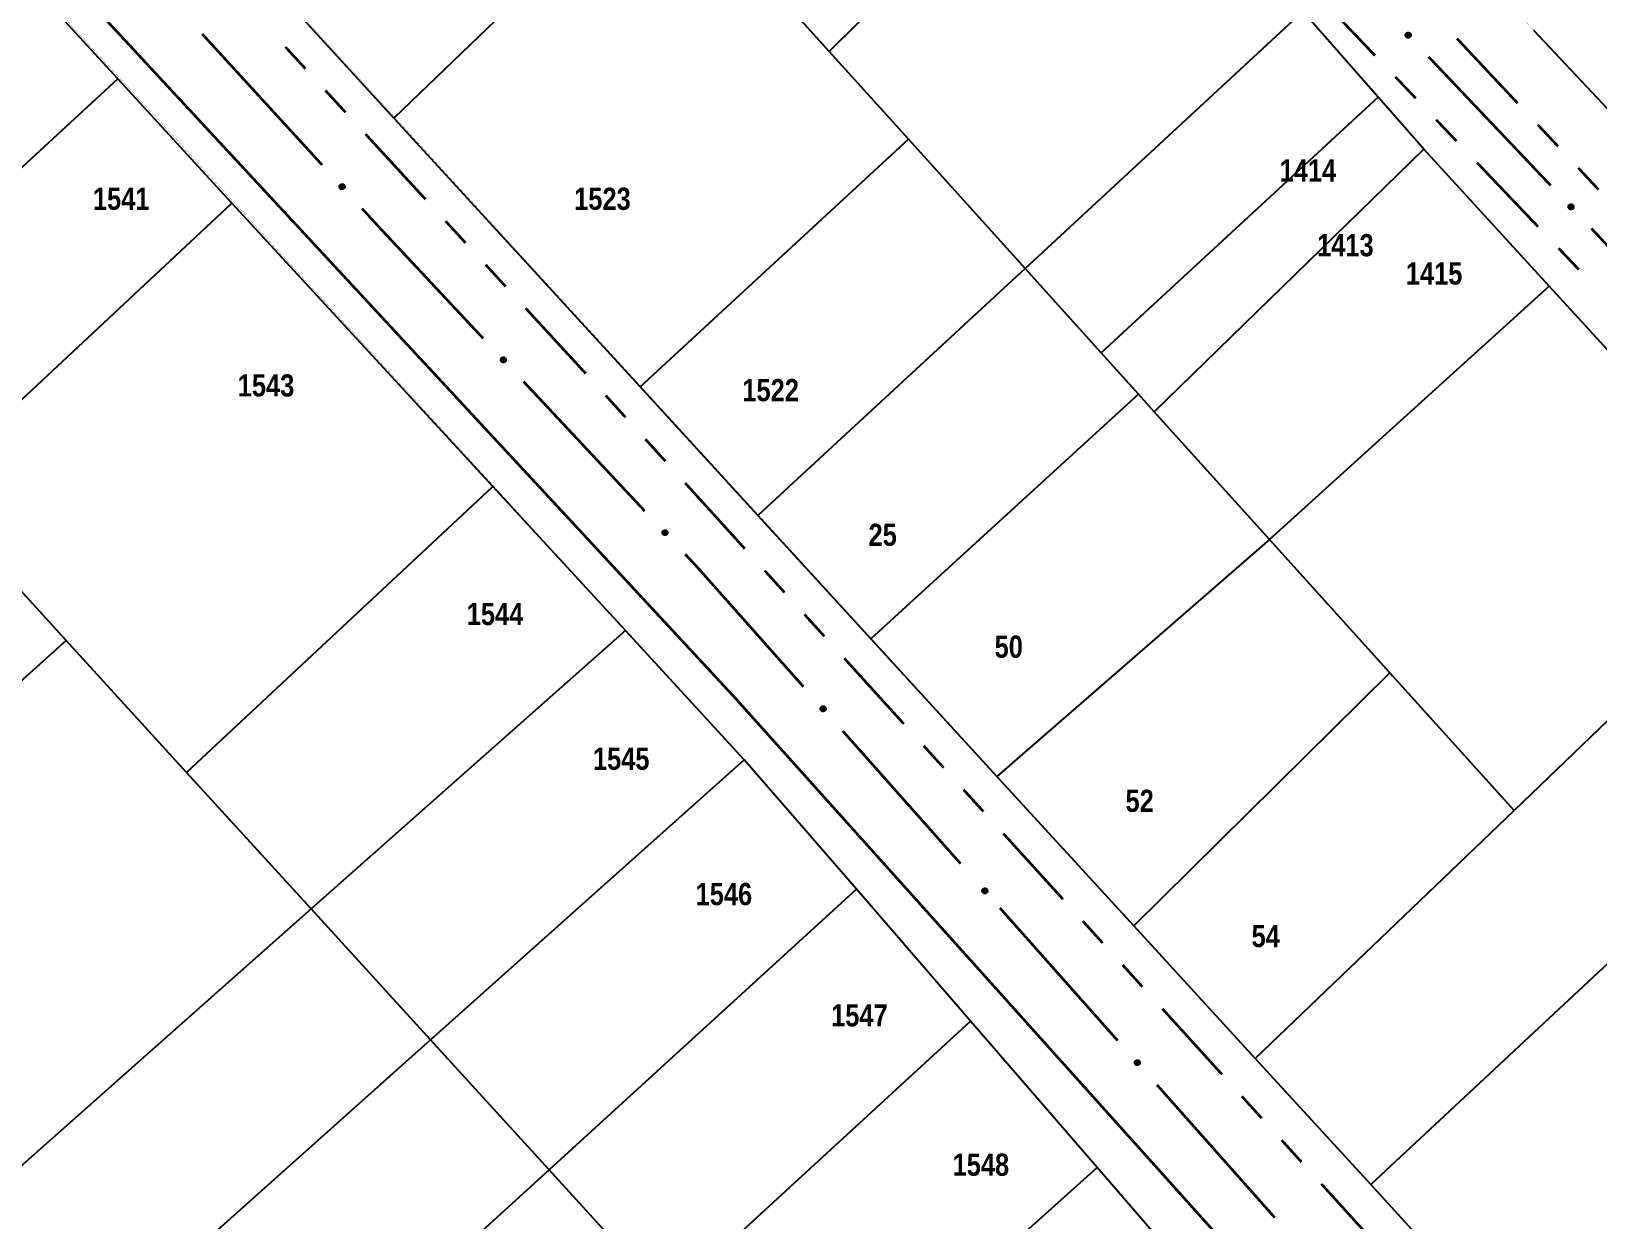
# Model space of a CAD drawing. Extents: x 201549 to 203722, y 4857623 to 4859778.
# Drawn here: x 203141.5 to 203247.3, y 4858738.3 to 4858818.6 of the extents above; entities that cross this region are included whole.
import ezdxf
from ezdxf.enums import TextEntityAlignment as Align

# ---------------------------------------------------------------- set-up
doc = ezdxf.new("R2010")
doc.units = 0
doc.header["$LTSCALE"] = 1.5
doc.header["$MEASUREMENT"] = 0
for name, color, linetype in [('CD-MALHA-LOTES', 40, 'CONTINUOUS'), ('RU-QUADRAS', 6, 'CONTINUOUS'), ('SV-EIXO-RUA-N-PAV', 6, 'CONTINUOUS'), ('SV-RUA-NAO-PAV-S-GUIA-C-GUIA', 7, 'CONTINUOUS'), ('Th_NmrPort', 1, 'CONTINUOUS')]:
    doc.layers.add(name, color=color, linetype=linetype)
doc.styles.get("Standard").update_dxf_attribs({"font": 'swisscbo.ttf'})

msp = doc.modelspace()

# ---------------------------------------------------------------- linework, layer by layer
at = {"layer": 'CD-MALHA-LOTES', "linetype": 'Continuous'}
for p, q in [((203213.44, 4858835.15), (203195.39, 4858817.26)), ((203147.3, 4858815.41), (203130.25, 4858833.97)), ((203183.88, 4858830.01), (203165.97, 4858812.74)), ((203195.39, 4858817.26), (203183.88, 4858830.01)), ((203165.97, 4858812.74), (203156.85, 4858822.73)), ((203208.63, 4858802.59), (203227.41, 4858819.97)), ((203232.49, 4858814.17), (203227.41, 4858819.97)), ((203243, 4858818.71), (203249.08, 4858812.24)), ((203195.39, 4858817.26), (203200.75, 4858811.32)), ((203147.3, 4858815.41), (203126.58, 4858796.3)), ((203155.02, 4858807.01), (203147.3, 4858815.41)), ((203232.49, 4858814.17), (203213.77, 4858796.88)), ((203235.59, 4858810.65), (203232.49, 4858814.17)), ((203165.97, 4858812.74), (203182.61, 4858794.57)), ((203182.61, 4858794.57), (203200.75, 4858811.32)), ((203200.75, 4858811.32), (203208.63, 4858802.59)), ((203217.36, 4858792.9), (203235.59, 4858810.65)), ((203244.06, 4858801.38), (203235.59, 4858810.65)), ((203134.4, 4858787.74), (203155.02, 4858807.01)), ((203172.65, 4858787.84), (203155.02, 4858807.01)), ((203208.63, 4858802.59), (203190.57, 4858785.88)), ((203213.77, 4858796.88), (203208.63, 4858802.59)), ((203225.16, 4858784.26), (203244.06, 4858801.38)), ((203260.22, 4858783.73), (203244.06, 4858801.38)), ((203216.3, 4858794.08), (203213.77, 4858796.88)), ((203182.61, 4858794.57), (203190.57, 4858785.88)), ((203216.3, 4858794.08), (203198.2, 4858777.54)), ((203217.36, 4858792.9), (203216.3, 4858794.08)), ((203225.16, 4858784.26), (203217.36, 4858792.9)), ((203151.94, 4858768.5), (203172.65, 4858787.84)), ((203181.61, 4858778.1), (203172.65, 4858787.84)), ((203143.81, 4858777.42), (203135.73, 4858786.27)), ((203190.57, 4858785.88), (203198.2, 4858777.54)), ((203225.16, 4858784.26), (203206.73, 4858768.23)), ((203233.28, 4858775.25), (203225.16, 4858784.26)), ((203260.22, 4858783.73), (203241.68, 4858765.94)), ((203181.61, 4858778.1), (203160.37, 4858759.27)), ((203189.65, 4858769.36), (203181.61, 4858778.1)), ((203143.81, 4858777.42), (203115.44, 4858751.95)), ((203151.94, 4858768.5), (203143.81, 4858777.42)), ((203198.2, 4858777.54), (203206.73, 4858768.23)), ((203215.98, 4858758.12), (203233.28, 4858775.25)), ((203231.99, 4858740.64), (203268.49, 4858774.69)), ((203241.68, 4858765.94), (203233.28, 4858775.25)), ((203168.44, 4858750.42), (203189.65, 4858769.36)), ((203197.23, 4858760.6), (203189.65, 4858769.36)), ((203160.37, 4858759.27), (203151.94, 4858768.5)), ((203206.73, 4858768.23), (203215.98, 4858758.12)), ((203224.19, 4858749.16), (203241.68, 4858765.94)), ((203197.23, 4858760.6), (203176.45, 4858741.64)), ((203204.94, 4858751.69), (203197.23, 4858760.6)), ((203160.37, 4858759.27), (203131.63, 4858733.8)), ((203168.44, 4858750.42), (203160.37, 4858759.27)), ((203215.98, 4858758.12), (203224.19, 4858749.16)), ((203184.45, 4858732.86), (203204.94, 4858751.69)), ((203213.51, 4858741.78), (203204.94, 4858751.69)), ((203168.44, 4858750.42), (203139.7, 4858724.75)), ((203176.45, 4858741.64), (203168.44, 4858750.42)), ((203224.19, 4858749.16), (203231.99, 4858740.64)), ((203176.45, 4858741.64), (203147.89, 4858715.58)), ((203182.46, 4858735.05), (203176.45, 4858741.64)), ((203192.98, 4858723.44), (203213.51, 4858741.78)), ((203219.11, 4858735.31), (203213.51, 4858741.78)), ((203231.99, 4858740.64), (203252.34, 4858718.42))]:
    msp.add_line(p, q, dxfattribs=at)
at = {"layer": 'RU-QUADRAS', "linetype": 'Continuous'}
for points in [[(203054.3, 4859060.91, 0.01, 0.01, 0), (203065.69, 4859063.18, 0.01, 0.01, 0), (203097.92, 4859031.43, 0.01, 0.01, 0), (203192.02, 4858936.74, 0.01, 0.01, 0), (203329.84, 4858788.31, 0.01, 0.01, 0), (203298.17, 4858759.96, 0.01, 0.01, 0), (203232.86, 4858829.51, 0.01, 0.01, 0), (203213.4, 4858851.27, 0.01, 0.01, 0), (203134.6, 4858937.78, 0.01, 0.01, 0), (203080.63, 4858993.89, 0.01, 0.01, 0), (203063.81, 4859013.34, 0.01, 0.01, -0.0176124593), (203055.23, 4859045.78, 0.01, 0.01, 0)], [(203071.88, 4858984.77, 0.01, 0.01, 0), (203076.85, 4858985.92, 0.01, 0.01, 0), (203092.3, 4858966.62, 0.01, 0.01, 0), (203125.32, 4858931.89, 0.01, 0.01, 0), (203167.64, 4858884.89, 0.01, 0.01, 0), (203227.41, 4858819.97, 0.01, 0.01, 0), (203235.59, 4858810.65, 0.01, 0.01, 0), (203289.02, 4858752.26, 0.01, 0.01, 0), (203252.34, 4858718.42, 0.01, 0.01, 0), (203104.82, 4858879.74, 0.01, 0.01, 0), (203108.21, 4858882.78, 0.01, 0.01, 0), (203081.43, 4858909.54, 0.01, 0.01, 0.0171359964)], [(203033.12, 4858841.95, 0.01, 0.01, 0), (203038.28, 4858846.76, 0.01, 0.01, 0), (203039.57, 4858845.04, 0.01, 0.01, 0), (203070.39, 4858898.41, 0.01, 0.01, -0.0036972028), (203189.65, 4858769.36, 0.01, 0.01, 0), (203242.32, 4858708.48, 0.01, 0.01, 0), (203194.88, 4858664.31, 0.01, 0.01, -0.0066842557), (203115.44, 4858751.95, 0.01, 0.01, 0)]]:
    msp.add_lwpolyline(points, format="xyseb", close=True, dxfattribs=at)
at = {"layer": 'SV-EIXO-RUA-N-PAV', "const_width": 0.18}
for points in [[(203153.008124, 4858818.438596), (203161.110455, 4858809.586916)], [(203235.900072, 4858816.902971), (203244.157986, 4858808.196257)], [(203163.811232, 4858806.636356), (203164.486426, 4858805.898716)], [(203164.486426, 4858805.898716), (203165.050231, 4858805.282767)], [(203165.050231, 4858805.282767), (203171.994505, 4858797.859578)], [(203246.909646, 4858805.293101), (203253.040722, 4858798.704481)], [(203174.727134, 4858794.938492), (203182.925019, 4858786.175235)], [(203185.657648, 4858783.25415), (203186.340805, 4858782.523878)], [(203186.340805, 4858782.523878), (203186.463202, 4858782.393039)], [(203186.463202, 4858782.393039), (203193.646529, 4858774.300432)], [(203196.301897, 4858771.30894), (203204.268002, 4858762.334467)], [(203206.923154, 4858759.342784), (203214.887562, 4858750.366805)], [(203217.542365, 4858747.374812), (203225.506773, 4858738.398833)]]:
    msp.add_lwpolyline(points, dxfattribs=at)
at = {"layer": 'SV-EIXO-RUA-N-PAV'}
for points in [[(203234.504748, 4858818.534091), (203234.553653, 4858818.533491), (203234.595561, 4858818.522974), (203234.62799, 4858818.504142), (203234.652308, 4858818.480029), (203234.674408, 4858818.452558), (203234.690578, 4858818.419945), (203234.700507, 4858818.379774), (203234.700249, 4858818.330712), (203234.686655, 4858818.288488), (203234.669893, 4858818.255707), (203234.646209, 4858818.228903), (203234.619163, 4858818.207881), (203234.584731, 4858818.192205), (203234.543923, 4858818.18254), (203234.494595, 4858818.183993), (203234.45358, 4858818.194585), (203234.422691, 4858818.213624), (203234.395894, 4858818.237605), (203234.373669, 4858818.265921), (203234.35798, 4858818.298025), (203234.348323, 4858818.33913), (203234.350403, 4858818.387798), (203234.3605, 4858818.428826), (203234.3791, 4858818.459974), (203234.403303, 4858818.485824), (203234.430587, 4858818.508325), (203234.462693, 4858818.525945), (203234.504748, 4858818.534091)], [(203162.445031, 4858808.291947), (203162.493917, 4858808.290479), (203162.535633, 4858808.279222), (203162.567723, 4858808.259818), (203162.591609, 4858808.235278), (203162.613219, 4858808.20742), (203162.628808, 4858808.174526), (203162.638025, 4858808.134184), (203162.636897, 4858808.085134), (203162.622556, 4858808.043159), (203162.605217, 4858808.01068), (203162.581061, 4858807.984299), (203162.553647, 4858807.96376), (203162.518943, 4858807.948696), (203162.47797, 4858807.939756), (203162.428675, 4858807.942083), (203162.387854, 4858807.9534), (203162.357308, 4858807.972983), (203162.33094, 4858807.997435), (203162.30922, 4858808.026141), (203162.294102, 4858808.058518), (203162.285175, 4858808.099788), (203162.288117, 4858808.148411), (203162.298939, 4858808.189254), (203162.318088, 4858808.220068), (203162.342746, 4858808.245485), (203162.370424, 4858808.267498), (203162.402837, 4858808.284546), (203162.445031, 4858808.291947)], [(203245.5153, 4858806.92514), (203245.564205, 4858806.924539), (203245.606113, 4858806.914023), (203245.638542, 4858806.895191), (203245.66286, 4858806.871078), (203245.684959, 4858806.843607), (203245.70113, 4858806.810994), (203245.711059, 4858806.770823), (203245.710801, 4858806.72176), (203245.697206, 4858806.679537), (203245.680445, 4858806.646756), (203245.656761, 4858806.619951), (203245.629714, 4858806.59893), (203245.595283, 4858806.583253), (203245.554475, 4858806.573588), (203245.505147, 4858806.575042), (203245.464132, 4858806.585634), (203245.433243, 4858806.604672), (203245.406446, 4858806.628653), (203245.38422, 4858806.656969), (203245.368532, 4858806.689074), (203245.358875, 4858806.730179), (203245.360954, 4858806.778847), (203245.371051, 4858806.819875), (203245.389651, 4858806.851023), (203245.413855, 4858806.876873), (203245.441138, 4858806.899374), (203245.473244, 4858806.916993), (203245.5153, 4858806.92514)], [(203173.343052, 4858796.579163), (203173.391951, 4858796.578227), (203173.433786, 4858796.567422), (203173.466085, 4858796.548368), (203173.490236, 4858796.524088), (203173.512147, 4858796.496466), (203173.528093, 4858796.463743), (203173.537746, 4858796.423504), (203173.537151, 4858796.374445), (203173.523266, 4858796.332316), (203173.50628, 4858796.299651), (203173.482412, 4858796.27301), (203173.455222, 4858796.252175), (203173.420683, 4858796.236735), (203173.37981, 4858796.227351), (203173.330493, 4858796.229143), (203173.289552, 4858796.240017), (203173.258794, 4858796.259267), (203173.232163, 4858796.283432), (203173.210132, 4858796.3119), (203173.194665, 4858796.344111), (203173.18529, 4858796.385282), (203173.187704, 4858796.433934), (203173.198083, 4858796.474892), (203173.216897, 4858796.505911), (203173.241277, 4858796.531594), (203173.268715, 4858796.553907), (203173.300941, 4858796.571306), (203173.343052, 4858796.579163)], [(203184.273566, 4858784.894821), (203184.322465, 4858784.893884), (203184.3643, 4858784.88308), (203184.396599, 4858784.864025), (203184.42075, 4858784.839746), (203184.442661, 4858784.812123), (203184.458607, 4858784.7794), (203184.46826, 4858784.739162), (203184.467665, 4858784.690102), (203184.45378, 4858784.647973), (203184.436794, 4858784.615308), (203184.412926, 4858784.588667), (203184.385736, 4858784.567832), (203184.351197, 4858784.552393), (203184.310324, 4858784.543008), (203184.261007, 4858784.544801), (203184.220066, 4858784.555674), (203184.189308, 4858784.574924), (203184.162677, 4858784.599089), (203184.140646, 4858784.627557), (203184.125179, 4858784.659769), (203184.115804, 4858784.700939), (203184.118218, 4858784.749591), (203184.128597, 4858784.790549), (203184.147411, 4858784.821569), (203184.171791, 4858784.847252), (203184.199229, 4858784.869564), (203184.231455, 4858784.886963), (203184.273566, 4858784.894821)], [(203194.961158, 4858772.985217), (203195.010016, 4858772.983003), (203195.051555, 4858772.971109), (203195.083345, 4858772.951217), (203195.106853, 4858772.926315), (203195.128034, 4858772.898129), (203195.14312, 4858772.865001), (203195.151718, 4858772.824524), (203195.149841, 4858772.775497), (203195.134861, 4858772.733745), (203195.117026, 4858772.701535), (203195.092471, 4858772.675527), (203195.064745, 4858772.655409), (203195.029815, 4858772.640877), (203194.98871, 4858772.632564), (203194.939457, 4858772.635644), (203194.898814, 4858772.647584), (203194.868571, 4858772.667632), (203194.84258, 4858772.692484), (203194.8213, 4858772.721518), (203194.80668, 4858772.754123), (203194.798384, 4858772.795524), (203194.802069, 4858772.844097), (203194.813514, 4858772.884769), (203194.833132, 4858772.915286), (203194.858175, 4858772.940324), (203194.886186, 4858772.961912), (203194.918856, 4858772.978462), (203194.961158, 4858772.985217)], [(203205.894144, 4858760.66835), (203205.943002, 4858760.666126), (203205.984538, 4858760.654225), (203206.016324, 4858760.634327), (203206.039828, 4858760.60942), (203206.061004, 4858760.581231), (203206.076083, 4858760.548099), (203206.084674, 4858760.50762), (203206.082787, 4858760.458594), (203206.067799, 4858760.416845), (203206.049959, 4858760.384638), (203206.025398, 4858760.358635), (203205.997669, 4858760.338522), (203205.962736, 4858760.323997), (203205.92163, 4858760.315692), (203205.872377, 4858760.318781), (203205.831736, 4858760.330729), (203205.801496, 4858760.350782), (203205.77551, 4858760.375639), (203205.754236, 4858760.404677), (203205.739622, 4858760.437285), (203205.731334, 4858760.478688), (203205.735028, 4858760.527259), (203205.746481, 4858760.56793), (203205.766104, 4858760.598443), (203205.791152, 4858760.623476), (203205.819168, 4858760.645059), (203205.851841, 4858760.661603), (203205.894144, 4858760.66835)], [(203216.201943, 4858749.051342), (203216.250801, 4858749.049118), (203216.292337, 4858749.037217), (203216.324123, 4858749.017319), (203216.347627, 4858748.992412), (203216.368803, 4858748.964223), (203216.383882, 4858748.931092), (203216.392473, 4858748.890613), (203216.390586, 4858748.841586), (203216.375598, 4858748.799837), (203216.357758, 4858748.76763), (203216.333197, 4858748.741627), (203216.305468, 4858748.721514), (203216.270535, 4858748.706989), (203216.229429, 4858748.698684), (203216.180176, 4858748.701773), (203216.139535, 4858748.713721), (203216.109295, 4858748.733774), (203216.083309, 4858748.758631), (203216.062036, 4858748.787669), (203216.047421, 4858748.820277), (203216.039133, 4858748.86168), (203216.042827, 4858748.910251), (203216.05428, 4858748.950922), (203216.073904, 4858748.981435), (203216.098951, 4858749.006468), (203216.126967, 4858749.028051), (203216.15964, 4858749.044595), (203216.201943, 4858749.051342)]]:
    msp.add_lwpolyline(points, close=True, dxfattribs=at)
for points in [[(203234.348323, 4858818.33913), (203234.543923, 4858818.18254)], [(203234.350403, 4858818.387798), (203234.584731, 4858818.192205)], [(203234.353115, 4858818.361731), (203234.561861, 4858818.189229)], [(203234.356218, 4858818.406048), (203234.597931, 4858818.202753)], [(203234.35798, 4858818.298025), (203234.494595, 4858818.183993)], [(203234.358667, 4858818.31622), (203234.513583, 4858818.188576)], [(203234.3605, 4858818.428826), (203234.619163, 4858818.207881)], [(203234.369272, 4858818.279262), (203234.469317, 4858818.193608)], [(203234.37163, 4858818.441353), (203234.630245, 4858818.220237)], [(203234.373669, 4858818.265921), (203234.45358, 4858818.194585)], [(203234.3791, 4858818.459974), (203234.646209, 4858818.228903)], [(203234.392676, 4858818.470717), (203234.654945, 4858818.241783)], [(203234.403303, 4858818.485824), (203234.669893, 4858818.255707)], [(203234.420346, 4858818.49508), (203234.676144, 4858818.276934)], [(203234.430587, 4858818.508325), (203234.686655, 4858818.288488)], [(203234.449792, 4858818.513606), (203234.690617, 4858818.313229)], [(203234.462693, 4858818.525945), (203234.700249, 4858818.330712)], [(203234.482994, 4858818.52817), (203234.696588, 4858818.356505)], [(203234.504748, 4858818.534091), (203234.700507, 4858818.379774)], [(203234.531374, 4858818.532682), (203234.690148, 4858818.404936)], [(203234.553653, 4858818.533491), (203234.690578, 4858818.419945)], [(203234.577569, 4858818.527599), (203234.675685, 4858818.441996)], [(203234.595561, 4858818.522974), (203234.674408, 4858818.452558)], [(203162.285175, 4858808.099788), (203162.47797, 4858807.939756)], [(203162.288117, 4858808.148411), (203162.518943, 4858807.948696)], [(203162.290367, 4858808.1223), (203162.496023, 4858807.946126)], [(203162.294102, 4858808.058518), (203162.428675, 4858807.942083)], [(203162.294255, 4858808.166556), (203162.532327, 4858807.959009)], [(203162.295112, 4858808.076698), (203162.447742, 4858807.946329)], [(203162.298939, 4858808.189254), (203162.553647, 4858807.96376)], [(203162.30506, 4858808.039558), (203162.403572, 4858807.952144)], [(203162.30922, 4858808.026141), (203162.387854, 4858807.9534)], [(203162.31029, 4858808.201582), (203162.564946, 4858807.975917)], [(203162.318088, 4858808.220068), (203162.581061, 4858807.984299)], [(203162.331853, 4858808.230569), (203162.590024, 4858807.997022)], [(203162.342746, 4858808.245485), (203162.605217, 4858808.01068)], [(203162.35995, 4858808.254438), (203162.611843, 4858808.031793)], [(203162.370424, 4858808.267498), (203162.622556, 4858808.043159)], [(203162.38972, 4858808.272438), (203162.626957, 4858808.067825)], [(203162.402837, 4858808.284546), (203162.636897, 4858808.085134)], [(203162.423175, 4858808.286412), (203162.633694, 4858808.110989)], [(203162.445031, 4858808.291947), (203162.638025, 4858808.134184)], [(203162.471627, 4858808.290065), (203162.628112, 4858808.159526)], [(203162.493917, 4858808.290479), (203162.628808, 4858808.174526)], [(203162.517725, 4858808.284165), (203162.614309, 4858808.196837)], [(203162.535633, 4858808.279222), (203162.613219, 4858808.20742)], [(203245.358875, 4858806.730179), (203245.554475, 4858806.573588)], [(203245.360954, 4858806.778847), (203245.595283, 4858806.583253)], [(203245.363667, 4858806.75278), (203245.572413, 4858806.580278)], [(203245.36677, 4858806.797097), (203245.608483, 4858806.593801)], [(203245.368532, 4858806.689074), (203245.505147, 4858806.575042)], [(203245.369219, 4858806.707268), (203245.524135, 4858806.579624)], [(203245.371051, 4858806.819875), (203245.629714, 4858806.59893)], [(203245.379824, 4858806.67031), (203245.479869, 4858806.584656)], [(203245.382182, 4858806.832402), (203245.640797, 4858806.611285)], [(203245.38422, 4858806.656969), (203245.464132, 4858806.585634)], [(203245.389651, 4858806.851023), (203245.656761, 4858806.619951)], [(203245.403228, 4858806.861766), (203245.665497, 4858806.632831)], [(203245.413855, 4858806.876873), (203245.680445, 4858806.646756)], [(203245.430898, 4858806.886129), (203245.686696, 4858806.667983)], [(203245.441138, 4858806.899374), (203245.697206, 4858806.679537)], [(203245.460344, 4858806.904654), (203245.701169, 4858806.704278)], [(203245.473244, 4858806.916993), (203245.710801, 4858806.72176)], [(203245.493546, 4858806.919219), (203245.70714, 4858806.747554)], [(203245.5153, 4858806.92514), (203245.711059, 4858806.770823)], [(203245.541925, 4858806.92373), (203245.7007, 4858806.795984)], [(203245.564205, 4858806.924539), (203245.70113, 4858806.810994)], [(203245.58812, 4858806.918647), (203245.686237, 4858806.833045)], [(203245.606113, 4858806.914023), (203245.684959, 4858806.843607)], [(203173.18529, 4858796.385282), (203173.37981, 4858796.227351)], [(203173.187704, 4858796.433934), (203173.420683, 4858796.236735)], [(203173.190238, 4858796.407849), (203173.397793, 4858796.233917)], [(203173.193645, 4858796.452144), (203173.433955, 4858796.247192)], [(203173.194665, 4858796.344111), (203173.330493, 4858796.229143)], [(203173.195477, 4858796.362301), (203173.349512, 4858796.233595)], [(203173.198083, 4858796.474892), (203173.455222, 4858796.252175)], [(203173.205828, 4858796.32527), (203173.305282, 4858796.238931)], [(203173.209299, 4858796.487342), (203173.466389, 4858796.264454)], [(203173.210132, 4858796.3119), (203173.289552, 4858796.240017)], [(203173.216897, 4858796.505911), (203173.482412, 4858796.27301)], [(203173.230546, 4858796.516561), (203173.491236, 4858796.28583)], [(203173.241277, 4858796.531594), (203173.50628, 4858796.299651)], [(203173.258383, 4858796.540733), (203173.512677, 4858796.320835)], [(203173.268715, 4858796.553907), (203173.523266, 4858796.332316)], [(203173.287956, 4858796.559056), (203173.527399, 4858796.357029)], [(203173.300941, 4858796.571306), (203173.537151, 4858796.374445)], [(203173.321258, 4858796.573392), (203173.533667, 4858796.400263)], [(203173.343052, 4858796.579163), (203173.537746, 4858796.423504)], [(203173.369667, 4858796.577571), (203173.527559, 4858796.448737)], [(203173.391951, 4858796.578227), (203173.528093, 4858796.463743)], [(203173.415826, 4858796.57217), (203173.513352, 4858796.485895)], [(203173.433786, 4858796.567422), (203173.512147, 4858796.496466)], [(203184.115804, 4858784.700939), (203184.310324, 4858784.543008)], [(203184.118218, 4858784.749591), (203184.351197, 4858784.552393)], [(203184.120752, 4858784.723506), (203184.328307, 4858784.549574)], [(203184.124159, 4858784.767801), (203184.364469, 4858784.562849)], [(203184.125179, 4858784.659769), (203184.261007, 4858784.544801)], [(203184.125991, 4858784.677958), (203184.280026, 4858784.549252)], [(203184.128597, 4858784.790549), (203184.385736, 4858784.567832)], [(203184.136342, 4858784.640928), (203184.235796, 4858784.554588)], [(203184.139813, 4858784.802999), (203184.396903, 4858784.580111)], [(203184.140646, 4858784.627557), (203184.220066, 4858784.555674)], [(203184.147411, 4858784.821569), (203184.412926, 4858784.588667)], [(203184.16106, 4858784.832218), (203184.42175, 4858784.601487)], [(203184.171791, 4858784.847252), (203184.436794, 4858784.615308)], [(203184.188897, 4858784.856391), (203184.443191, 4858784.636492)], [(203184.199229, 4858784.869564), (203184.45378, 4858784.647973)], [(203184.21847, 4858784.874713), (203184.457913, 4858784.672686)], [(203184.231455, 4858784.886963), (203184.467665, 4858784.690102)], [(203184.251772, 4858784.889049), (203184.464181, 4858784.71592)], [(203184.273566, 4858784.894821), (203184.46826, 4858784.739162)], [(203184.300181, 4858784.893228), (203184.458073, 4858784.764394)], [(203184.322465, 4858784.893884), (203184.458607, 4858784.7794)], [(203184.34634, 4858784.887828), (203184.443866, 4858784.801553)], [(203184.3643, 4858784.88308), (203184.442661, 4858784.812123)], [(203194.798384, 4858772.795524), (203194.98871, 4858772.632564)], [(203194.802069, 4858772.844097), (203195.029815, 4858772.640877)], [(203194.80392, 4858772.817954), (203195.006859, 4858772.638658)], [(203194.80668, 4858772.754123), (203194.939457, 4858772.635644)], [(203194.807967, 4858772.772284), (203194.958587, 4858772.639598)], [(203194.808483, 4858772.862145), (203195.043356, 4858772.650984)], [(203194.813514, 4858772.884769), (203195.064745, 4858772.655409)], [(203194.817346, 4858772.734996), (203194.914511, 4858772.646088)], [(203194.8213, 4858772.721518), (203194.898814, 4858772.647584)], [(203194.825052, 4858772.896922), (203195.07623, 4858772.667392)], [(203194.833132, 4858772.915286), (203195.092471, 4858772.675527)], [(203194.847055, 4858772.925576), (203195.101627, 4858772.688111)], [(203194.858175, 4858772.940324), (203195.117026, 4858772.701535)], [(203194.875514, 4858772.949013), (203195.123975, 4858772.722544)], [(203194.886186, 4858772.961912), (203195.134861, 4858772.733745)], [(203194.905556, 4858772.966556), (203195.139638, 4858772.758342)], [(203194.918856, 4858772.978462), (203195.149841, 4858772.775497)], [(203194.93922, 4858772.980017), (203195.147033, 4858772.801397)], [(203194.961158, 4858772.985217), (203195.151718, 4858772.824524)], [(203194.987722, 4858772.982929), (203195.142194, 4858772.850014)], [(203195.010016, 4858772.983003), (203195.14312, 4858772.865001)], [(203195.033725, 4858772.976325), (203195.128963, 4858772.887531)], [(203195.051555, 4858772.971109), (203195.128034, 4858772.898129)], [(203205.731334, 4858760.478688), (203205.92163, 4858760.315692)], [(203205.735028, 4858760.527259), (203205.962736, 4858760.323997)], [(203205.736874, 4858760.501117), (203205.93978, 4858760.321782)], [(203205.739622, 4858760.437285), (203205.872377, 4858760.318781)], [(203205.740913, 4858760.455446), (203205.891507, 4858760.322731)], [(203205.741446, 4858760.545306), (203205.976279, 4858760.334101)], [(203205.746481, 4858760.56793), (203205.997669, 4858760.338522)], [(203205.750285, 4858760.418156), (203205.847433, 4858760.329229)], [(203205.754236, 4858760.404677), (203205.831736, 4858760.330729)], [(203205.758021, 4858760.58008), (203206.009155, 4858760.350503)], [(203205.766104, 4858760.598443), (203206.025398, 4858760.358635)], [(203205.78003, 4858760.60873), (203206.034557, 4858760.371218)], [(203205.791152, 4858760.623476), (203206.049959, 4858760.384638)], [(203205.808493, 4858760.632161), (203206.056911, 4858760.405646)], [(203205.819168, 4858760.645059), (203206.067799, 4858760.416845)], [(203205.838538, 4858760.649699), (203206.072581, 4858760.441441)], [(203205.851841, 4858760.661603), (203206.082787, 4858760.458594)], [(203205.872205, 4858760.663154), (203206.079984, 4858760.484495)], [(203205.894144, 4858760.66835), (203206.084674, 4858760.50762)], [(203205.920708, 4858760.666057), (203206.075155, 4858760.533112)], [(203205.943002, 4858760.666126), (203206.076083, 4858760.548099)], [(203205.966709, 4858760.659444), (203206.06193, 4858760.570632)], [(203205.984538, 4858760.654225), (203206.061004, 4858760.581231)], [(203216.146337, 4858749.032691), (203216.38038, 4858748.824433)], [(203216.15964, 4858749.044595), (203216.390586, 4858748.841586)], [(203216.180004, 4858749.046146), (203216.387783, 4858748.867487)], [(203216.201943, 4858749.051342), (203216.392473, 4858748.890613)], [(203216.228507, 4858749.049049), (203216.382954, 4858748.916104)], [(203216.250801, 4858749.049118), (203216.383882, 4858748.931092)], [(203216.274508, 4858749.042436), (203216.369729, 4858748.953624)], [(203216.292337, 4858749.037217), (203216.368803, 4858748.964223)], [(203216.039133, 4858748.86168), (203216.229429, 4858748.698684)], [(203216.042827, 4858748.910251), (203216.270535, 4858748.706989)], [(203216.044673, 4858748.884109), (203216.247579, 4858748.704774)], [(203216.047421, 4858748.820277), (203216.180176, 4858748.701773)], [(203216.048712, 4858748.838438), (203216.199306, 4858748.705723)], [(203216.049245, 4858748.928299), (203216.284078, 4858748.717093)], [(203216.05428, 4858748.950922), (203216.305468, 4858748.721514)], [(203216.058084, 4858748.801149), (203216.155232, 4858748.712221)], [(203216.062036, 4858748.787669), (203216.139535, 4858748.713721)], [(203216.06582, 4858748.963072), (203216.316954, 4858748.733495)], [(203216.073904, 4858748.981435), (203216.333197, 4858748.741627)], [(203216.087829, 4858748.991722), (203216.342356, 4858748.75421)], [(203216.098951, 4858749.006468), (203216.357758, 4858748.76763)], [(203216.116292, 4858749.015154), (203216.36471, 4858748.788638)], [(203216.126967, 4858749.028051), (203216.375598, 4858748.799837)]]:
    msp.add_lwpolyline(points, dxfattribs=at)
at = {"layer": 'SV-RUA-NAO-PAV-S-GUIA-C-GUIA', "const_width": 0.18}
for points in [[(203027.309278, 4858836.474227), (203029.474227, 4858834.371134), (203033.43299, 4858830.412371), (203038.134021, 4858824.969072), (203066.092784, 4858794.041237), (203103.490943, 4858752.177429), (203136.030618, 4858716.181223), (203186.133798, 4858661.953641), (203191.536082, 4858656.721649), (203221.060371, 4858684.214174), (203247.453608, 4858708.43299), (203188.984159, 4858773.58793), (203131.085062, 4858836.021547), (203095.075048, 4858875.819231), (203066.463918, 4858903.773196)], [(203228.139201, 4858821.335033), (203232.27675, 4858816.989842)], [(203237.819303, 4858818.13626), (203241.921765, 4858813.757926)], [(203159.982108, 4858816.092449), (203158.628669, 4858817.564931)], [(203162.688984, 4858813.147483), (203161.335546, 4858814.619966)], [(203233.655934, 4858815.541445), (203235.035117, 4858814.093048)], [(203236.4143, 4858812.644651), (203237.793483, 4858811.196254)], [(203168.102737, 4858807.257553), (203164.042422, 4858811.675001)], [(203243.289252, 4858812.298482), (203244.656739, 4858810.839037)], [(203239.172666, 4858809.747858), (203243.310216, 4858805.402667)], [(203246.024227, 4858809.379593), (203247.391714, 4858807.920148)], [(203170.809613, 4858804.312587), (203169.456175, 4858805.78507)], [(203244.689399, 4858803.95427), (203246.068582, 4858802.505873)], [(203173.516489, 4858801.367622), (203172.163051, 4858802.840105)], [(203178.930242, 4858795.477692), (203174.869927, 4858799.895139)], [(203181.621886, 4858792.518816), (203180.278028, 4858794.000048)], [(203184.309602, 4858789.556354), (203182.965744, 4858791.037585)], [(203189.685033, 4858783.631429), (203185.653459, 4858788.075123)], [(203192.372749, 4858780.668966), (203191.028891, 4858782.150198)], [(203195.060464, 4858777.706504), (203193.716607, 4858779.187735)], [(203200.435896, 4858771.781579), (203196.404322, 4858776.225272)], [(203203.123612, 4858768.819116), (203201.779754, 4858770.300347)], [(203205.811327, 4858765.856654), (203204.46747, 4858767.337885)], [(203211.186759, 4858759.931729), (203207.155185, 4858764.375422)], [(203213.874475, 4858756.969266), (203212.530617, 4858758.450497)], [(203216.56219, 4858754.006804), (203215.218332, 4858755.488035)], [(203221.937622, 4858748.081879), (203217.906048, 4858752.525572)], [(203224.625338, 4858745.119416), (203223.28148, 4858746.600647)], [(203227.313053, 4858742.156954), (203225.969195, 4858743.638185)], [(203232.688485, 4858736.232029), (203228.656911, 4858740.675722)]]:
    msp.add_lwpolyline(points, dxfattribs=at)

# ---------------------------------------------------------------- texts
at = {"layer": 'Th_NmrPort', "color": 1}
for s, p in [('1414', (203225.838554, 4858809.207271)), ('1541', (203145.618554, 4858807.297271)), ('1523', (203178.148554, 4858807.297271)), ('1413', (203228.368554, 4858804.157271)), ('1415', (203234.368554, 4858802.247271)), ('1543', (203155.408554, 4858794.677271)), ('1522', (203189.518554, 4858794.357271)), ('25', (203198.048554, 4858784.577271)), ('1544', (203170.888554, 4858779.217271)), ('50', (203206.568554, 4858777.007271)), ('1545', (203179.418554, 4858769.427271)), ('52', (203215.418554, 4858766.587271)), ('1546', (203186.358554, 4858760.277271)), ('54', (203223.938554, 4858757.437271)), ('1547', (203195.518554, 4858752.077271)), ('1548', (203203.728554, 4858741.977271))]:
    msp.add_text(s, height=1.5, dxfattribs=at).set_placement(p, align=Align.MIDDLE_LEFT)

doc.saveas('drawing.dxf')
